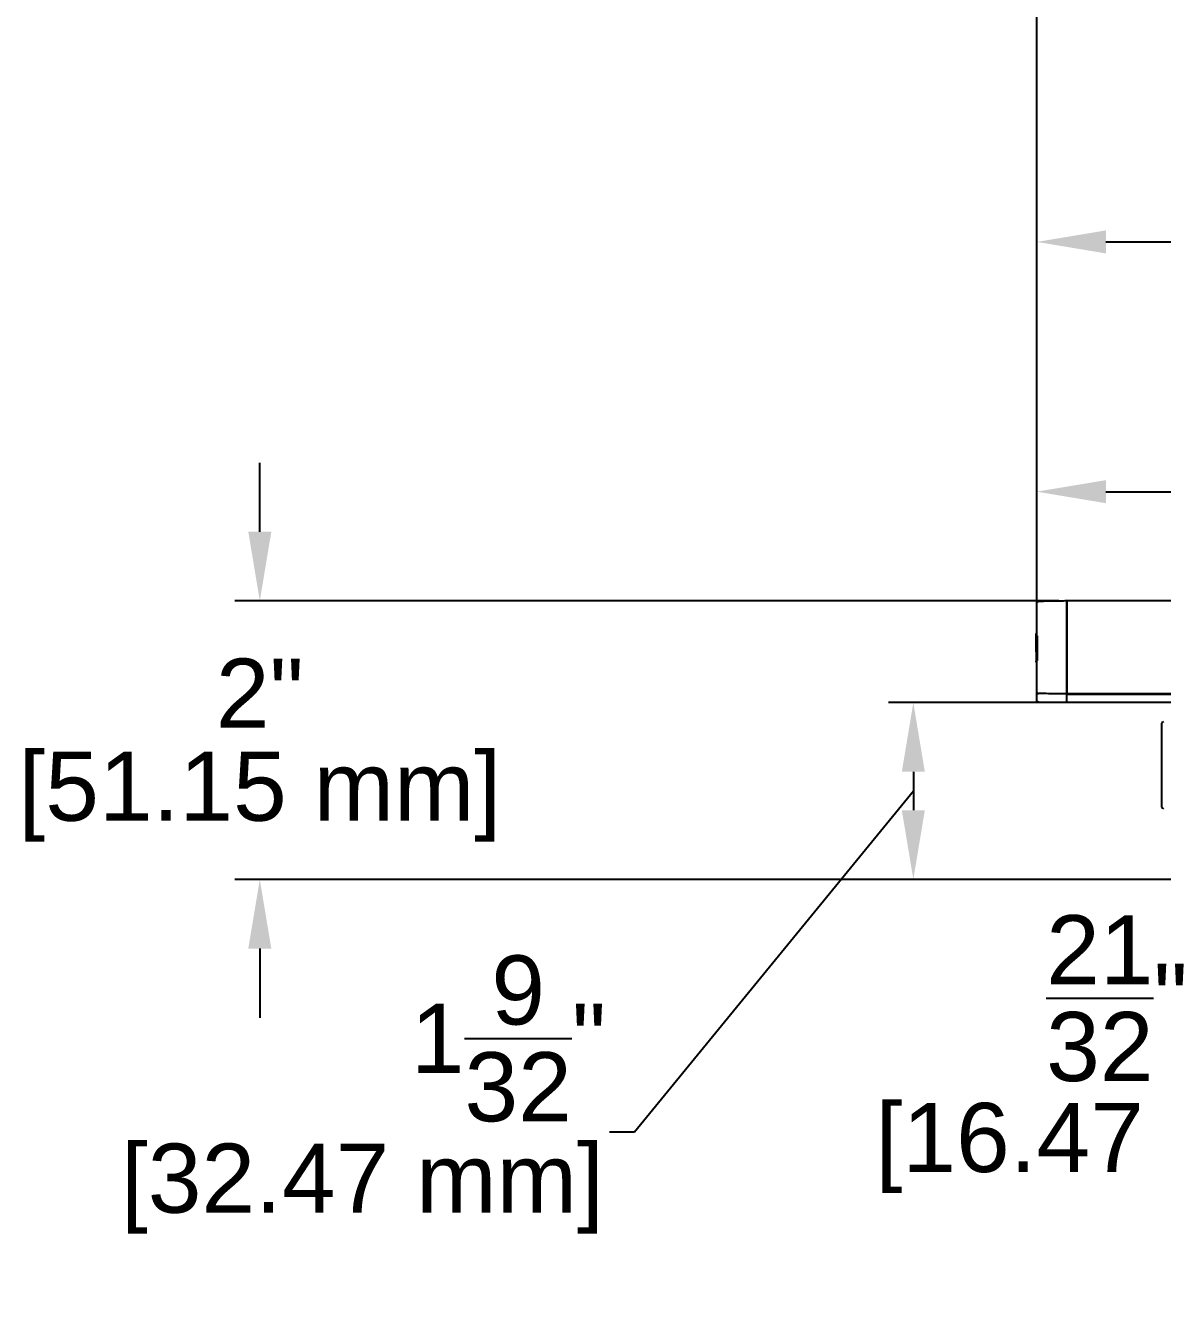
# Model space of a CAD drawing. Header units: inches. Extents: x -8.9 to 62.9, y -1.2 to 30.1.
# Drawn here: x -2.44 to 5.79, y 10.49 to 19.65 of the extents above; entities that cross this region are included whole.
import ezdxf

# ---------------------------------------------------------------- set-up
doc = ezdxf.new("R2010")
doc.units = ezdxf.units.IN
doc.header["$MEASUREMENT"] = 0
doc.layers.get('Defpoints').update_dxf_attribs({"color": 1})
doc.styles.get("Standard").update_dxf_attribs({"font": 'Arial.ttf'})
doc.dimstyles.new('.5 DIM', dxfattribs={"dimscale": 0, "dimtxt": 0.5, "dimasz": 0.5, "dimexe": 0.18, "dimexo": 0.0625, "dimgap": 0.09, "dimtad": 0, "dimtih": 1, "dimtoh": 1, "dimdec": 5, "dimzin": 0, "dimdsep": 46, "dimlunit": 4, "dimtxsty": 'Standard', "dimcen": 0.25, "dimadec": 0, "dimazin": 0, "dimtfac": 1, "dimtdec": 5, "dimtofl": 0, "dimtmove": 0, "dimatfit": 3, "dimfxl": 1, "dimtolj": 1, "dimtzin": 0, "dimarcsym": 0})

# ---------------------------------------------------------------- blocks, each defined once
blk = doc.blocks.new('*D9')
at = {"layer": 'Defpoints', "color": 0, "lineweight": -2, "transparency": 16777216}
for p, q in [((4.8741, 15.5347), (4.8741, 16.4579)), ((52.8741, 15.5347), (52.8741, 16.4579)), ((5.3741, 16.2779), (26.6968, 16.2779)), ((52.3741, 16.2779), (31.0514, 16.2779))]:
    blk.add_line(p, q, dxfattribs=at)
at = {"layer": 'Defpoints', "color": 0, "transparency": 16777216}
for p in [(52.8741, 16.2779), (4.8741, 15.4722), (52.8741, 15.4722)]:
    blk.add_point(p, dxfattribs=at)
for points in [[(5.3741, 16.3612), (5.3741, 16.1945), (4.8741, 16.2779)], [(52.3741, 16.3612), (52.3741, 16.1945), (52.8741, 16.2779)]]:
    blk.add_solid(points, dxfattribs=at)
at = {"layer": 'Defpoints', "color": 0, "transparency": 16777216, "char_height": 0.5, "attachment_point": 5}
for s, insert in [("\\A1;4'", (28.8741, 16.6179)), ('\\A1;[1219.20 mm]', (28.8741, 15.8696))]:
    blk.add_mtext(s, dxfattribs=dict(at, insert=insert))
blk = doc.blocks.new('*D10')
at = {"layer": 'Defpoints', "color": 0, "lineweight": -2, "transparency": 16777216}
for p, q in [((4.8741, 15.5072), (4.8741, 18.2644)), ((53.9707, 15.5072), (53.9707, 18.2644)), ((5.3741, 18.0844), (27.2451, 18.0844)), ((53.4707, 18.0844), (31.5997, 18.0844))]:
    blk.add_line(p, q, dxfattribs=at)
at = {"layer": 'Defpoints', "color": 0, "transparency": 16777216}
for p in [(53.9707, 18.0844), (4.8741, 15.4447), (53.9707, 15.4447)]:
    blk.add_point(p, dxfattribs=at)
for points in [[(5.3741, 18.1677), (5.3741, 18.0011), (4.8741, 18.0844)], [(53.4707, 18.1677), (53.4707, 18.0011), (53.9707, 18.0844)]]:
    blk.add_solid(points, dxfattribs=at)
at = {"layer": 'Defpoints', "color": 0, "transparency": 16777216, "char_height": 0.5, "attachment_point": 5}
for s, insert in [('\\A1;4\'-1{\\H1x;\\S3/32;}"', (29.4224, 18.7625)), ('\\A1;[1247.05 mm]', (29.4224, 17.6762))]:
    blk.add_mtext(s, dxfattribs=dict(at, insert=insert))
blk = doc.blocks.new('*D11')
at = {"layer": 'Defpoints', "color": 0, "lineweight": -2, "transparency": 16777216}
for p, q in [((4.8741, 15.4001), (4.8741, 20.6175)), ((54.4017, 15.4001), (54.4017, 20.6175)), ((5.3741, 20.4375), (27.4606, 20.4375)), ((53.9017, 20.4375), (31.8152, 20.4375))]:
    blk.add_line(p, q, dxfattribs=at)
at = {"layer": 'Defpoints', "color": 0, "transparency": 16777216}
for p in [(54.4017, 20.4375), (4.8741, 15.3376), (54.4017, 15.3376)]:
    blk.add_point(p, dxfattribs=at)
for points in [[(5.3741, 20.5209), (5.3741, 20.3542), (4.8741, 20.4375)], [(53.9017, 20.5209), (53.9017, 20.3542), (54.4017, 20.4375)]]:
    blk.add_solid(points, dxfattribs=at)
at = {"layer": 'Defpoints', "color": 0, "transparency": 16777216, "char_height": 0.5, "attachment_point": 5}
for s, insert in [('\\A1;4\'-1{\\H1x;\\S17/32;}"', (29.6379, 21.1122)), ('\\A1;[1258.00 mm]', (29.6379, 20.0293))]:
    blk.add_mtext(s, dxfattribs=dict(at, insert=insert))
blk = doc.blocks.new('*D12')
at = {"layer": 'Defpoints', "color": 0, "lineweight": -2, "transparency": 16777216}
for p, q in [((-0.748, 15.9876), (-0.748, 16.4876)), ((5.033, 15.4876), (-0.928, 15.4876)), ((5.033, 13.4736), (-0.928, 13.4736)), ((-0.748, 12.9736), (-0.748, 12.4736))]:
    blk.add_line(p, q, dxfattribs=at)
at = {"layer": 'Defpoints', "color": 0, "transparency": 16777216}
for p in [(5.0955, 15.4876), (-0.748, 13.4736), (5.0955, 13.4736)]:
    blk.add_point(p, dxfattribs=at)
for points in [[(-0.8313, 15.9876), (-0.6646, 15.9876), (-0.748, 15.4876)], [(-0.8313, 12.9736), (-0.6646, 12.9736), (-0.748, 13.4736)]]:
    blk.add_solid(points, dxfattribs=at)
at = {"layer": 'Defpoints', "color": 0, "transparency": 16777216, "char_height": 0.5, "attachment_point": 5}
for s, insert in [('\\A1;2"', (-0.748, 14.8206)), ('\\A1;[51.15 mm]', (-0.748, 14.0724))]:
    blk.add_mtext(s, dxfattribs=dict(at, insert=insert))
blk = doc.blocks.new('*D13')
at = {"layer": 'Defpoints', "color": 0, "lineweight": -2, "transparency": 16777216}
for p, q in [((6.4809, 14.7521), (3.8011, 14.7521)), ((3.9811, 14.2521), (3.9811, 13.9736)), ((3.9811, 14.1129), (1.9626, 11.6458)), ((6.4809, 13.4736), (3.8011, 13.4736)), ((1.9626, 11.6458), (1.7826, 11.6458))]:
    blk.add_line(p, q, dxfattribs=at)
at = {"layer": 'Defpoints', "color": 0, "transparency": 16777216}
for p in [(6.5434, 14.7521), (3.9811, 13.4736), (6.5434, 13.4736)]:
    blk.add_point(p, dxfattribs=at)
for points in [[(3.8978, 14.2521), (4.0645, 14.2521), (3.9811, 14.7521)], [(3.8978, 13.9736), (4.0645, 13.9736), (3.9811, 13.4736)]]:
    blk.add_solid(points, dxfattribs=at)
at = {"layer": 'Defpoints', "color": 0, "transparency": 16777216, "char_height": 0.5, "attachment_point": 5}
for s, insert in [('\\A1;1{\\H1x;\\S9/32;}"', (1.0514, 12.3239)), ('\\A1;[32.47 mm]', (-0.0059, 11.2375))]:
    blk.add_mtext(s, dxfattribs=dict(at, insert=insert))
blk = doc.blocks.new('*D14')
at = {"layer": 'Defpoints', "color": 0, "lineweight": -2, "transparency": 16777216}
for p, q in [((7.7431, 15.1235), (7.7431, 15.6235)), ((6.3697, 14.6235), (7.9231, 14.6235)), ((6.3697, 13.9752), (7.9231, 13.9752)), ((7.7431, 13.4752), (7.7431, 12.9752)), ((7.7431, 11.9401), (7.7431, 12.9752)), ((7.2431, 11.9401), (7.7431, 11.9401))]:
    blk.add_line(p, q, dxfattribs=at)
at = {"layer": 'Defpoints', "color": 0, "transparency": 16777216}
for p in [(6.3072, 14.6235), (6.3072, 13.9752), (7.7431, 13.9752)]:
    blk.add_point(p, dxfattribs=at)
for points in [[(7.6598, 15.1235), (7.8265, 15.1235), (7.7431, 14.6235)], [(7.6598, 13.4752), (7.8265, 13.4752), (7.7431, 13.9752)]]:
    blk.add_solid(points, dxfattribs=at)
at = {"layer": 'Defpoints', "color": 0, "transparency": 16777216, "char_height": 0.5, "attachment_point": 5}
for s, insert in [('\\A1;{\\H1x;\\S21/32;}"', (5.4546, 12.6148)), ('\\A1;[16.47 mm]', (5.4546, 11.5319))]:
    blk.add_mtext(s, dxfattribs=dict(at, insert=insert))

msp = doc.modelspace()

# ---------------------------------------------------------------- linework, layer by layer
for p, q in [((4.870171, 15.193942), (4.870171, 15.25122)), ((4.874108, 15.25122), (4.870171, 15.25122)), ((4.874108, 15.196886), (4.874108, 15.257801)), ((4.878045, 15.235169), (4.878045, 15.058003)), ((5.090643, 15.187586), (5.090643, 15.263295)), ((5.090643, 15.263295), (5.090643, 15.187586)), ((4.870171, 15.118681), (4.870171, 15.193942)), ((4.870171, 15.118681), (4.870171, 15.053046)), ((4.870171, 15.046057), (4.870171, 15.053044)), ((4.870171, 15.046057), (4.870171, 15.04569)), ((5.090643, 14.752104), (4.885713, 14.755682)), ((6.307316, 14.816425), (5.090643, 14.816425)), ((6.307316, 14.810867), (5.090643, 14.810867)), ((6.307316, 14.752104), (5.090643, 14.752104)), ((5.77962, 14.585204), (5.77962, 14.602728)), ((5.77962, 14.347004), (5.77962, 14.585204)), ((5.77962, 14.251744), (5.77962, 14.347004)), ((5.77962, 14.013544), (5.77962, 14.251744)), ((5.77962, 13.99602), (5.77962, 14.013544))]:
    msp.add_line(p, q)
at = {"extrusion": (6.12303e-17, 6.12303e-17, -1)}
msp.add_arc((-4.885919, 14.767491), 0.011811, 271, 0, dxfattribs=at)
for centre, start, end in [((5.791431, 14.602728), 91, 180), ((5.791431, 13.99602), 180, 269)]:
    msp.add_arc(centre, 0.011811, start, end)
for points, knots in [([(4.874108, 15.472177), (4.874108, 15.475234), (4.875352, 15.478274), (4.879638, 15.482636), (4.882656, 15.483932), (4.885713, 15.483986)], [0, 0, 0, 0, 0.5, 0.5, 1, 1, 1, 1]), ([(5.090643, 15.425566), (5.090643, 15.430769), (5.090643, 15.435629), (5.090643, 15.444741), (5.090643, 15.449018), (5.090643, 15.456848), (5.090643, 15.460399), (5.090643, 15.466849), (5.090643, 15.469759), (5.090643, 15.477478), (5.090643, 15.481262), (5.090643, 15.48633), (5.090643, 15.487563), (5.090643, 15.487563)], [0, 0, 0, 0, 0.125, 0.125, 0.25, 0.25, 0.375, 0.375, 0.5, 0.5, 0.75, 0.75, 1, 1, 1, 1]), ([(5.090643, 15.487563), (5.090643, 15.487563), (5.090643, 15.48632), (5.090643, 15.481234), (5.090643, 15.477452), (5.090643, 15.467282), (5.090643, 15.46077), (5.090643, 15.449105), (5.090643, 15.444895), (5.090643, 15.435746), (5.090643, 15.430801), (5.090643, 15.425566)], [0, 0, 0, 0, 0.25, 0.25, 0.5, 0.5, 0.75, 0.75, 0.875, 0.875, 1, 1, 1, 1]), ([(4.874108, 15.417313), (4.874108, 15.426702), (4.874108, 15.434718), (4.874108, 15.448633), (4.874108, 15.454288), (4.874108, 15.463286), (4.874108, 15.466655), (4.874108, 15.471075), (4.874108, 15.472176), (4.874108, 15.472177)], [0, 0, 0, 0, 0.25, 0.25, 0.5, 0.5, 0.75, 0.75, 1, 1, 1, 1]), ([(4.874108, 15.257801), (4.874108, 15.285789), (4.874108, 15.313005), (4.874108, 15.366151), (4.874108, 15.39203), (4.874108, 15.417313)], [0, 0, 0, 0, 0.5, 0.5, 1, 1, 1, 1]), ([(5.090643, 15.263295), (5.090643, 15.291755), (5.090643, 15.319443), (5.090643, 15.373496), (5.090643, 15.399857), (5.090643, 15.425566)], [0, 0, 0, 0, 0.5, 0.5, 1, 1, 1, 1]), ([(5.090643, 15.425566), (5.090643, 15.399845), (5.090643, 15.373486), (5.090643, 15.319423), (5.090643, 15.291772), (5.090643, 15.263295)], [0, 0, 0, 0, 0.5, 0.5, 1, 1, 1, 1]), ([(4.874108, 14.827494), (4.874108, 14.833526), (4.874108, 14.839707), (4.874108, 14.852516), (4.874108, 14.859107), (4.874108, 14.879351), (4.874108, 14.893488), (4.874108, 14.937083), (4.874108, 14.967786), (4.874108, 15.031052), (4.874108, 15.063605), (4.874108, 15.113272), (4.874108, 15.129966), (4.874108, 15.155108), (4.874108, 15.163504), (4.874108, 15.180276), (4.874108, 15.188671), (4.874108, 15.196886)], [0, 0, 0, 0, 0.0625, 0.0625, 0.125, 0.125, 0.25, 0.25, 0.5, 0.5, 0.75, 0.75, 0.875, 0.875, 0.9375, 0.9375, 1, 1, 1, 1]), ([(5.090643, 14.814953), (5.090643, 14.817554), (5.090643, 14.820164), (5.090643, 14.825956), (5.090643, 14.829138), (5.090643, 14.838833), (5.090643, 14.845495), (5.090643, 14.865986), (5.090643, 14.880287), (5.090643, 14.924352), (5.090643, 14.955368), (5.090643, 15.019398), (5.090643, 15.052439), (5.090643, 15.102782), (5.090643, 15.119709), (5.090643, 15.145206), (5.090643, 15.153724), (5.090643, 15.170735), (5.090643, 15.179257), (5.090643, 15.187586)], [0, 0, 0, 0, 0.02674934, 0.02674934, 0.05814452, 0.05814452, 0.12093488, 0.12093488, 0.24651562, 0.24651562, 0.49767708, 0.49767708, 0.74883854, 0.74883854, 0.87441927, 0.87441927, 0.93720963, 0.93720963, 1, 1, 1, 1]), ([(5.090643, 15.187586), (5.090643, 15.179336), (5.090643, 15.170897), (5.090643, 15.154052), (5.090643, 15.145616), (5.090643, 15.120363), (5.090643, 15.103597), (5.090643, 15.053722), (5.090643, 15.020995), (5.090643, 14.957483), (5.090643, 14.926591), (5.090643, 14.868211), (5.090643, 14.84068), (5.090643, 14.816425)], [0, 0, 0, 0, 0.0625, 0.0625, 0.125, 0.125, 0.25, 0.25, 0.5, 0.5, 0.75, 0.75, 1, 1, 1, 1]), ([(4.874108, 14.827494), (4.874108, 14.825012), (4.875356, 14.822526), (4.879631, 14.818983), (4.882627, 14.817922), (4.885713, 14.817878)], [0, 0, 0, 0, 0.5, 0.5, 1, 1, 1, 1]), ([(4.874108, 14.767491), (4.874108, 14.767491), (4.874108, 14.769396), (4.874108, 14.775832), (4.874108, 14.780392), (4.874108, 14.796915), (4.874108, 14.811464), (4.874108, 14.827494)], [0, 0, 0, 0, 0.25, 0.25, 0.5, 0.5, 1, 1, 1, 1]), ([(5.090643, 14.814965), (5.063178, 14.815355), (5.035712, 14.815746), (4.98589, 14.816454), (4.963534, 14.816772), (4.922689, 14.817352), (4.904201, 14.817615), (4.885713, 14.817878)], [0, 0, 0, 0, 0.40207111, 0.40207111, 0.72934977, 0.72934977, 1, 1, 1, 1]), ([(5.090643, 14.752104), (5.090643, 14.752105), (5.090643, 14.753971), (5.090643, 14.758893), (5.090643, 14.760891), (5.090643, 14.765451), (5.090643, 14.768018), (5.090643, 14.776455), (5.090643, 14.78303), (5.090643, 14.797428), (5.090643, 14.805276), (5.090643, 14.814062), (5.090643, 14.814507), (5.090643, 14.814953)], [0, 0, 0, 0, 0.24670337, 0.24670337, 0.37005505, 0.37005505, 0.49340674, 0.49340674, 0.7401101, 0.7401101, 0.98681347, 0.98681347, 1, 1, 1, 1]), ([(5.090643, 14.752104), (5.090643, 14.752105), (5.090643, 14.75387), (5.090643, 14.760096), (5.090643, 14.76454), (5.090643, 14.775263), (5.090643, 14.781549), (5.090643, 14.795336), (5.090643, 14.802861), (5.090643, 14.810867)], [0, 0, 0, 0, 0.25, 0.25, 0.5, 0.5, 0.75, 0.75, 1, 1, 1, 1])]:
    msp.add_open_spline(points, degree=3, knots=knots)
for points in [[(5.090643, 15.487563), (4.885713, 15.483986)], [(24.416051, 15.487563), (5.090643, 15.487563)]]:
    msp.add_open_spline(points, degree=1)

# ---------------------------------------------------------------- dimensions: what is measured, and where the dimension line sits
at = {"layer": 'Defpoints'}
for base, p1, p2, picture, middle in [((54.401667, 20.437524), (4.874108, 15.337557), (54.401667, 15.337557), '*D11', (29.637887, 20.437524)), ((53.970705, 18.084388), (4.874108, 15.444745), (53.970705, 15.444745), '*D10', (29.422406, 18.084388))]:
    dim = msp.add_linear_dim(base=base, p1=p1, p2=p2, dimstyle='.5 DIM', override={"dimscale": 1, "dimpost": '\\X'}, dxfattribs=at)
    dim.commit()
    dim.dimension.update_dxf_attribs({"geometry": picture, "text_midpoint": middle, "dimtype": 160})
for base, p1, p2, angle, override, picture, middle, dimtype in [((52.874108, 16.27786), (4.874108, 15.472177), (52.874108, 15.472176), 359.9999998, {"dimscale": 1, "dimpost": '\\X'}, '*D9', (28.874108, 16.27786), 161), ((-0.747951, 13.473642), (5.095546, 15.487563), (5.095546, 13.473642), 90, {"dimscale": 1, "dimpost": '\\X'}, '*D12', (-0.747951, 14.480603), 160), ((7.743149, 13.975205), (6.307179, 14.623543), (6.307179, 13.975205), 90, {"dimscale": 1, "dimpost": '\\X', "dimtmove": 1}, '*D14', (7.67597, 11.940134), 160), ((3.981136, 13.473642), (6.543399, 14.752104), (6.543399, 13.473642), 90, {"dimscale": 1, "dimpost": '\\X', "dimtmove": 1}, '*D13', (1.692637, 11.645761), 160)]:
    dim = msp.add_linear_dim(base=base, p1=p1, p2=p2, angle=angle, dimstyle='.5 DIM', override=override, dxfattribs=at)
    dim.commit()
    dim.dimension.update_dxf_attribs({"geometry": picture, "text_midpoint": middle, "dimtype": dimtype})

doc.saveas('drawing.dxf')
